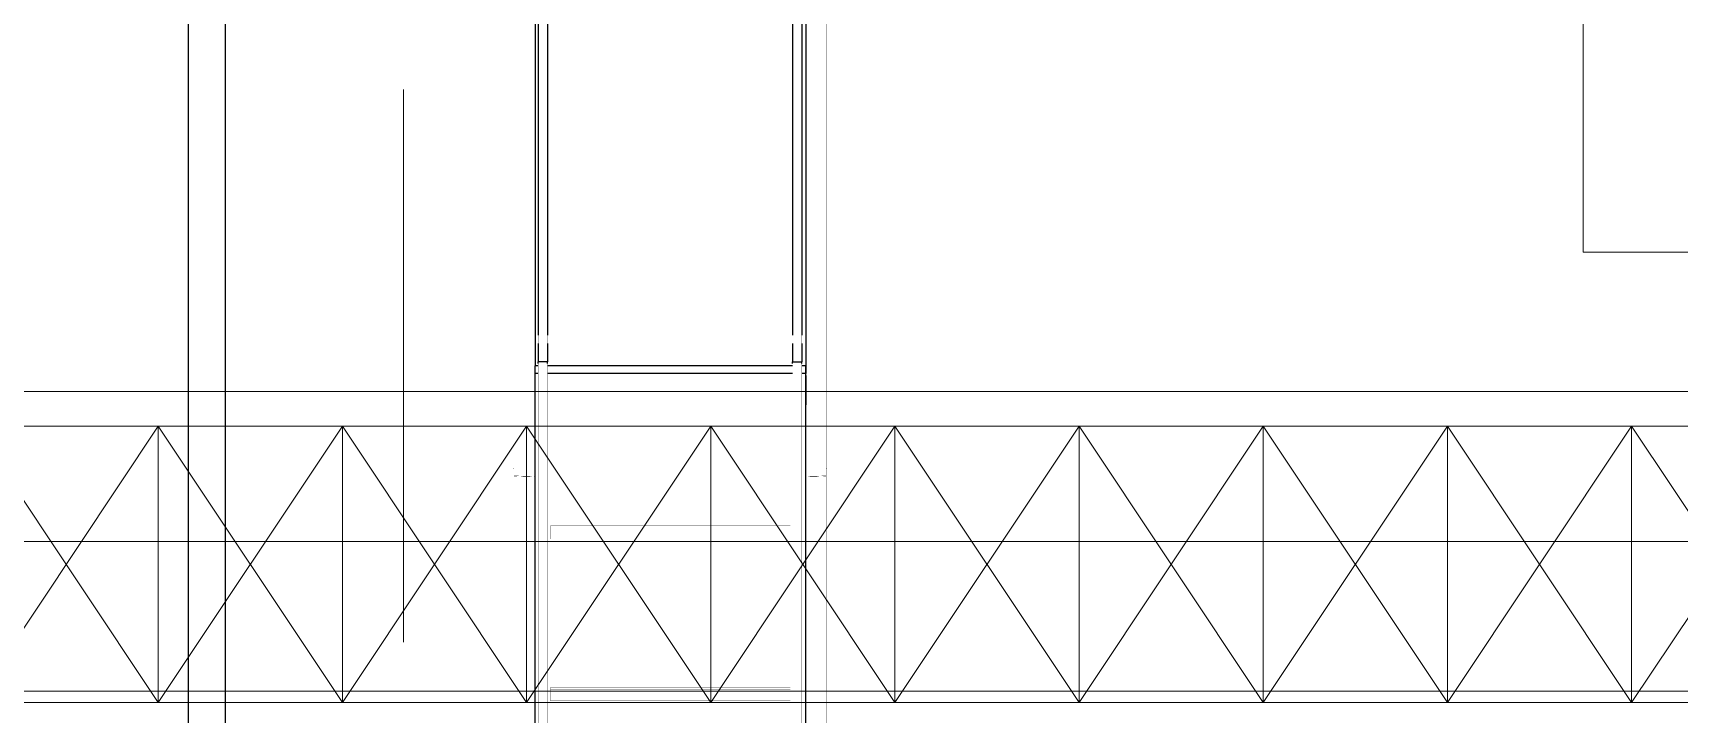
# Model space of a CAD drawing. Header units: millimetres. Extents: x -187347 to 135007, y -6415 to 292048.
# Drawn here: x -63745 to -60169, y 38653 to 40132 of the extents above; entities that cross this region are included whole.
import ezdxf

# ---------------------------------------------------------------- set-up
doc = ezdxf.new("R2010")
doc.units = ezdxf.units.MM
doc.header["$LTSCALE"] = 100
for name, pattern in [('CENTER', [50.800000000000004, 31.75, -6.35, 6.35, -6.35]), ('HIDDEN', [9.524999999999999, 6.35, -3.175]), ('Z_LINE-CNTR', [17, 12, -2, 1, -2])]:
    doc.linetypes.add(name, pattern=pattern)
doc.layers.get('0').update_dxf_attribs({"lineweight": 18})
doc.layers.add('Layout Cabinplant', color=30, linetype='Continuous')
doc.layers.add('STEEL', color=5, linetype='Continuous')
for name, color, linetype, lineweight in [('Layout Kromeka', 1, 'Continuous', 5), ('LOGISTICS', 3, 'Continuous', 18), ('S-GRID', 7, 'Continuous', 5)]:
    doc.layers.add(name, color=color, linetype=linetype, lineweight=lineweight)

# ---------------------------------------------------------------- blocks, each defined once
blk = doc.blocks.new('A$C713b55ac')
at = {"color": 0, "ltscale": 20}
for p, q in [((0, 0), (0, 500)), ((0, 500), (1600, 500)), ((1600, 500), (1600, 0)), ((986.3506108626316, 382.1072885398753), (905.4541608626314, 335.4016885398742)), ((939.6450108626159, 301.2108385398751), (986.3506108626316, 382.1072885398753)), ((611.3505608626292, 205.1667885398783), (792.6209108626354, 357.2706385398778)), ((792.6209108626354, 357.2706385398778), (792.6209108626354, 213.9766385398689)), ((905.4541608626314, 335.4016885398742), (919.9975108626531, 320.8582885398646)), ((763.7478608626407, 292.210688539868), (654.501460862637, 162.0159385398729)), ((925.10161086265, 315.7542385398701), (763.7478608626407, 123.4603385398659)), ((763.7478608626407, 123.4603385398659), (763.7478608626407, 292.210688539868)), ((792.6209108626354, 213.9766385398689), (919.9975108626531, 320.8582885398646)), ((925.10161086265, 315.7542385398701), (939.6450108626159, 301.2108385398751)), ((654.501460862637, 205.1667885398783), (611.3505608626292, 205.1667885398783)), ((654.501460862637, 162.0159385398729), (654.501460862637, 205.1667885398783)), ((1600, 0), (0, 0))]:
    blk.add_line(p, q, dxfattribs=at)
at = {"color": 4, "linetype": 'HIDDEN', "ltscale": 20}
blk.add_lwpolyline([(0, 500), (0, 1100), (1600, 1100), (1600, 500)], dxfattribs=at)
blk = doc.blocks.new('*U1694')
at = {"ltscale": 10}
for p, q in [((5600, 100), (-5000, 100)), ((-5000, -550), (5600, -550))]:
    blk.add_line(p, q, dxfattribs=at)
at = {"color": 4, "linetype": 'CENTER', "ltscale": 10}
blk.add_lwpolyline([(-5000, -225), (5600, -225)], dxfattribs=at)
blk = doc.blocks.new('A$C1d77bf3c')
at = {"color": 0, "ltscale": 20}
for p, q in [((0, 8.731149137020111e-11), (400.0000000001164, 600)), ((1.164153218269348e-10, 600.0000000000873), (400, 0)), ((1.164153218269348e-10, 600.0000000000873), (0, 8.731149137020111e-11)), ((400.0000000001164, 600), (1.164153218269348e-10, 600.0000000000873)), ((400, 0), (400.0000000001164, 600)), ((0, 8.731149137020111e-11), (400, 0))]:
    blk.add_line(p, q, dxfattribs=at)
blk = doc.blocks.new('steel weighing')
at = {"layer": 'STEEL', "color": 7, "linetype": 'ByBlock', "ltscale": 20, "elevation": 1.724513007855086}
blk.add_lwpolyline([(854301.8125137091, 728621.4541734721), (854381.8125137091, 728621.4541734721), (854381.8115628511, 723701.4541763293), (854301.8115628511, 723701.4541763293)], close=True, dxfattribs=at)
blk = doc.blocks.new('CP_Whole bird batching')
at = {"layer": 'Layout Cabinplant', "linetype": 'Continuous'}
for p, q in [((-45590.08299494356, -6913.928775000066), (-50212.75750091767, -6913.928775000037)), ((-45606.81564069936, -6921.259763372218), (-45606.81564069936, -6914.928775000066)), ((-42851.26651193287, -6914.928775000066), (-45590.08316714466, -6914.928775000066)), ((-45590.08299494356, -6921.259767462761), (-45590.08299494356, -6913.928775000066)), ((-45585.42337723326, -6921.25978434374), (-45583.94860890426, -6921.25978434374)), ((-45583.94860890426, -6921.25978434374), (-45581.66276609946, -6921.259777000028)), ((-45581.66276609946, -6941.259777000028), (-45581.66276609946, -6921.259777000028)), ((-45541.56449100706, -6921.259777000028), (-45581.66276609946, -6921.259777000028)), ((-42776.69682052836, -6921.259777000028), (-45523.29942726696, -6921.259777000028)), ((-45606.81564069936, -7473.759776625462), (-45606.81564069936, -6941.259775108338)), ((-45590.08299494356, -7473.759776336345), (-45590.08299494356, -6941.259779198939)), ((-45585.42337723326, -6941.25978434374), (-45583.94860890426, -6941.25978434374)), ((-45583.94860890426, -6941.25978434374), (-45581.66276609946, -6941.259777000028)), ((-45541.56449100706, -6941.259777000028), (-45581.66276609946, -6941.259777000028)), ((-42776.69682052836, -6941.259777000028), (-45523.29942726696, -6941.259777000028)), ((-45590.08299494356, -7501.759777000028), (-49944.87259500045, -7501.759776999999)), ((-45679.15313040356, -7501.759807946946), (-45679.15313040356, -7502.759777000028)), ((-45679.15313040356, -7502.759777000028), (-45675.13169647876, -7502.759777000028)), ((-45675.13169647876, -7502.759777000028), (-45675.13169647876, -7501.759777015453)), ((-45610.83682781986, -7502.759777000028), (-45675.13169647876, -7502.759777000028)), ((-45610.83707462416, -7501.759807946946), (-45610.83707462416, -7502.759777000028)), ((-45610.83707462416, -7502.759777000028), (-45606.81564069936, -7502.759777000028)), ((-45606.81564069936, -7502.759777000028), (-45606.81564069936, -7493.759776864928)), ((-43351.52728904087, -7502.759777000028), (-45606.81564069936, -7502.759777000028)), ((-45590.08299494356, -7501.759777000028), (-45590.08299494356, -7493.759777123254)), ((-45585.46999274007, -7473.75978434374), (-45583.98962452927, -7473.75978434374)), ((-45585.46999274007, -7493.75978434374), (-45583.98962452927, -7493.75978434374)), ((-45583.98962452927, -7473.75978434374), (-45581.70484720877, -7473.759777000028)), ((-45583.98962452927, -7493.75978434374), (-45581.70484720877, -7493.759777000028)), ((-45581.70484720877, -7473.759777000028), (-45581.70484720877, -7493.759777000028)), ((-45541.56601177737, -7473.759777000028), (-45581.70484720877, -7473.759777000028)), ((-45541.56601177737, -7493.759777000028), (-45581.70484720877, -7493.759777000028)), ((-42776.69682052838, -7473.759777000028), (-45523.30050682667, -7473.759777000028)), ((-42776.69682052838, -7493.759777000028), (-45523.30050682667, -7493.759777000028))]:
    blk.add_line(p, q, dxfattribs=at)
at = {"layer": 'Layout Cabinplant', "linetype": 'Continuous', "const_width": 0.4999999999999999}
for points in [[(-45816.30970225616, -6866.53597700005), (-50071.57665236157, -6866.535977000021)], [(-45816.30963838137, -6868.53597700005), (-50071.57665236157, -6868.535977000021)], [(-45830.98205296037, -6913.928757005982), (-45829.83101005367, -6868.53597509276)], [(-45830.16588619437, -6913.928759509377), (-45829.01484327257, -6868.53597700005)], [(-45816.31020917137, -6866.53597700005), (-45812.94164784507, -6866.53597700005)], [(-45812.94164784507, -6868.53597700005), (-45816.31016881417, -6868.53597700005)], [(-42810.34875006227, -6866.53597700005), (-45812.94164784507, -6866.53597700005)], [(-45812.94164784507, -6866.53597700005), (-45812.94164784507, -6868.53597700005)], [(-42810.34875006227, -6868.53597700005), (-45812.94164784507, -6868.53597700005)], [(-45585.42428091136, -6921.259777000028), (-50181.78347683945, -6921.259777000058)], [(-45523.30110263336, -6921.259777000028), (-45541.56600681576, -6921.259777000028)], [(-45523.30110263336, -6941.259777000028), (-45523.30110263336, -6921.259777000028)], [(-45585.42428091136, -6941.259777000028), (-50181.78347683945, -6941.259777000058)], [(-46317.49711200057, -6947.759777000028), (-46317.49711200057, -7468.759777000028)], [(-46317.49711200057, -6947.759777000028), (-46293.56263884937, -6947.759777000028)], [(-46293.56263884937, -6947.759777000028), (-46293.56263884937, -7468.759777000028)], [(-46293.56263884937, -6947.759777000028), (-46288.62419714637, -6947.759777000028)], [(-46288.62419714637, -6947.759777000028), (-46288.62419714637, -7468.759777000028)], [(-45966.27513808487, -6947.759777000028), (-45966.27513808487, -7468.759777000028)], [(-45966.27513808487, -6947.759777000028), (-45942.34066493376, -6947.759777000028)], [(-45942.34066493376, -6947.759777000028), (-45942.34066493376, -7468.759777000028)], [(-45942.34066493376, -6947.759777000028), (-45937.40222323077, -6947.759777000028)], [(-45937.40222323077, -6947.759777000028), (-45937.40222323077, -7468.759777000028)], [(-45523.30110263336, -6941.259777000028), (-45541.56600681576, -6941.259777000028)], [(-46317.49711200057, -7468.759777000028), (-46293.56263884937, -7468.759777000028)], [(-46293.56263884937, -7468.759777000028), (-46288.62419714637, -7468.759777000028)], [(-45966.27513808487, -7468.759777000028), (-45942.34066493376, -7468.759777000028)], [(-45942.34066493376, -7468.759777000028), (-45937.40222323077, -7468.759777000028)], [(-45585.47089862896, -7473.759777000028), (-50181.78347683945, -7473.759777000058)], [(-45585.47089862896, -7493.759777000028), (-50181.78347683945, -7493.759777000058)], [(-45829.83101010607, -7546.535976843181), (-45830.96641784497, -7501.759786853247)], [(-45829.01484327257, -7546.53597700005), (-45830.15025093797, -7501.759789907926)], [(-45523.30110263336, -7473.759777000028), (-45541.56652744176, -7473.759777000028)], [(-45523.30110263336, -7493.759777000028), (-45541.56652744176, -7493.759777000028)], [(-45523.30110263336, -7473.759777000028), (-45523.30110263336, -7493.759777000028)], [(-45816.30970225616, -7548.53597700005), (-49954.86583725057, -7548.535977000021)], [(-49950.36649410077, -7546.535977000021), (-45816.30971024057, -7546.53597700005)], [(-45812.94164784507, -7548.53597700005), (-45816.31020967317, -7548.53597700005)], [(-45816.31016857467, -7546.53597700005), (-45812.94164784507, -7546.53597700005)], [(-45812.94164784507, -7546.53597700005), (-43505.92937467877, -7546.53597700005)], [(-45812.94164784507, -7546.53597700005), (-45812.94164784507, -7548.53597700005)], [(-43502.92614824788, -7548.53597700005), (-45812.94164784507, -7548.53597700005)]]:
    blk.add_lwpolyline(points, dxfattribs=at)

msp = doc.modelspace()

# ---------------------------------------------------------------- linework, layer by layer
at = {"layer": 'S-GRID', "color": 152, "linetype": 'Z_LINE-CNTR'}
msp.add_line((-62939.87800192636, 111408.7708323547), (-62939.87800192655, -6038.235726596322), dxfattribs=at)

# ---------------------------------------------------------------- block references
at = {"layer": 'Layout Cabinplant', "rotation": 90}
msp.add_blockref('CP_Whole bird batching', (-69568.45728484403, 84998.946780979, 1.698032381369785e-09), dxfattribs=at)
at = {"layer": 'Layout Kromeka', "linetype": 'Continuous'}
msp.add_blockref('A$C713b55ac', (-60377.53364672633, 39655.2802883276, 1.697793905464096e-09), dxfattribs=at)
at = {"layer": 'Layout Kromeka', "color": 4, "linetype": 'Continuous', "xscale": -1}
msp.add_blockref('*U1694', (-60699.73127289857, 39252.67219941382, 3.449026017408203), dxfattribs=at)
at = {"layer": 'Layout Kromeka', "color": 4, "linetype": 'Continuous', "rotation": 180}
msp.add_blockref('*U1694', (-60699.73127289857, 38152.67219941382, 3.449026017407965), dxfattribs=at)
at = {"layer": 'LOGISTICS', "color": 5, "linetype": 'Continuous'}
for p in [(-63872.40586950952, 38677.67219941484, 3.449026017408203), (-63472.40586950952, 38677.67219941475, 3.449026017408203), (-63072.40586950952, 38677.67219941469, 3.449026017408203), (-62672.40586950952, 38677.67219941464, 3.449026017408203), (-62272.40586950952, 38677.67219941455, 3.449026017408203), (-61872.40586950952, 38677.67219941446, 3.449026017408203), (-61472.40586950952, 38677.67219941437, 3.449026017408203), (-61072.40586950952, 38677.67219941429, 3.449026017408203), (-60672.40586950952, 38677.6721994142, 3.449026017408203), (-60272.40586950952, 38677.67219941417, 3.449026017408203)]:
    msp.add_blockref('A$C1d77bf3c', p, dxfattribs=at)
at = {"layer": 'STEEL', "color": 6, "linetype": 'ByBlock'}
msp.add_blockref('steel weighing', (-917708.7143639443, -686445.8784551295, -1.724513006157053), dxfattribs=at)

doc.saveas('drawing.dxf')
